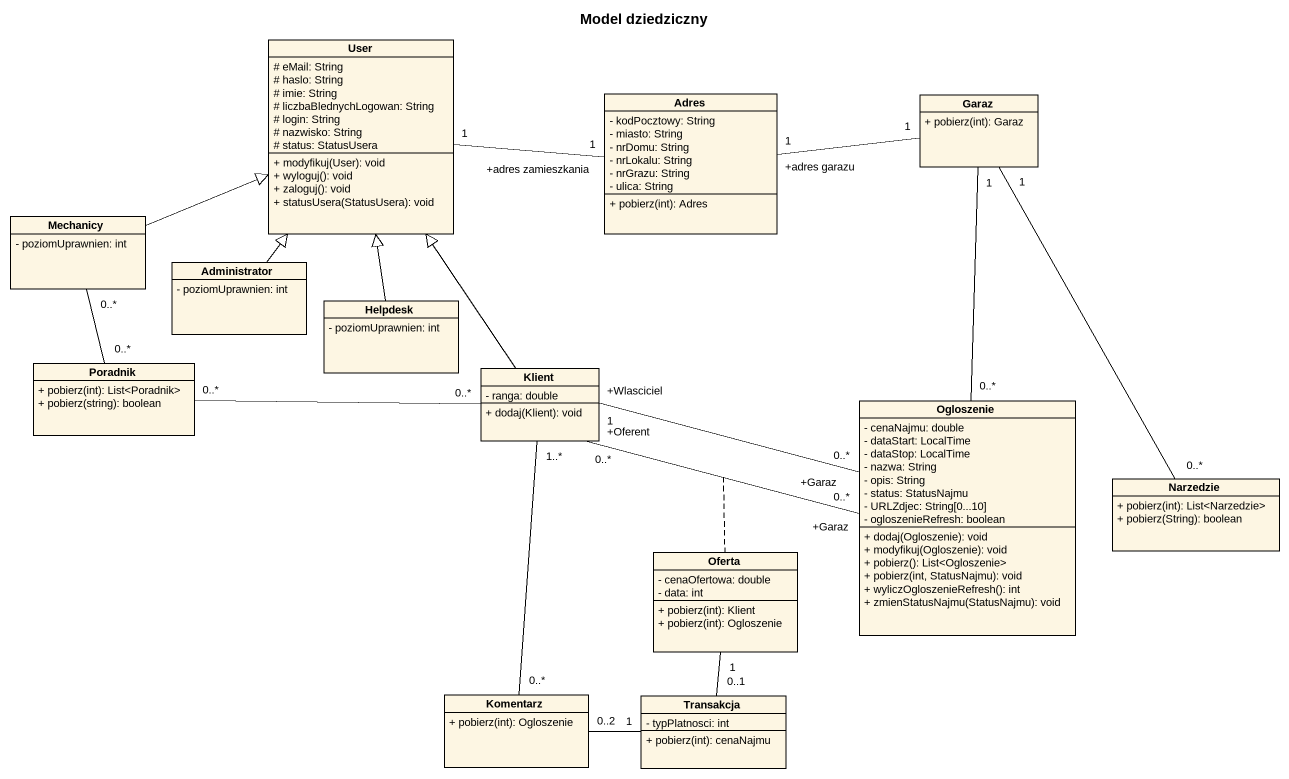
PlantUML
@startuml
title Model dziedziczny
hide circle
hide empty members
skinparam classAttributeIconSize 0
class User {
  # eMail: String
  # haslo: String
  # imie: String
  # liczbaBlednychLogowan: String
  # login: String
  # nazwisko: String
  # status: StatusUsera
  + modyfikuj(User): void
  + wyloguj(): void
  + zaloguj(): void
  + statusUsera(StatusUsera): void
}
class Adres {
  - kodPocztowy: String
  - miasto: String
  - nrDomu: String
  - nrLokalu: String
  - nrGrazu: String
  - ulica: String
  + pobierz(int): Adres
}
class Garaz {
  + pobierz(int): Garaz
}
class Mechanicy {
  - poziomUprawnien: int
}
class Administrator {
  - poziomUprawnien: int
}
class Helpdesk {
  - poziomUprawnien: int
}
class Poradnik {
  + pobierz(int): List<Poradnik>
  + pobierz(string): boolean
}
class Klient {
  - ranga: double
  + dodaj(Klient): void
}
class Ogloszenie {
  - cenaNajmu: double
  - dataStart: LocalTime
  - dataStop: LocalTime
  - nazwa: String
  - opis: String
  - status: StatusNajmu
  - URLZdjec: String[0...10]
  - ogloszenieRefresh: boolean
  + dodaj(Ogloszenie): void
  + modyfikuj(Ogloszenie): void
  + pobierz(): List<Ogloszenie>
  + pobierz(int, StatusNajmu): void
  + wyliczOgloszenieRefresh(): int
  + zmienStatusNajmu(StatusNajmu): void
}
class Narzedzie {
  + pobierz(int): List<Narzedzie>
  + pobierz(String): boolean
}
class Oferta {
  - cenaOfertowa: double
  - data: int
  + pobierz(int): Klient
  + pobierz(int): Ogloszenie
}
class Komentarz {
  + pobierz(int): Ogloszenie
}
class Transakcja {
  - typPlatnosci: int
  + pobierz(int): cenaNajmu
}
User "1" -right- "+adres zamieszkania\n1" Adres
Adres "+adres garazu\n1" -right- "1" Garaz
Garaz "1" -- "0..*" Ogloszenie
Mechanicy -right-|> User
Administrator -up-|> User
Helpdesk -up-|> User
Poradnik "0..*" -up- "0..*" Mechanicy
Poradnik "0..*" -right- "0..*" Klient
Klient -up-|> User
Klient "+Oferent\n0..*" -right- "+Garaz\n0..*" Ogloszenie
(Klient, Ogloszenie) .. Oferta
Klient "+Wlasciciel\n1" -right- "+Garaz\n0..*" Ogloszenie
Narzedzie "0..*" -up- "1" Garaz
Komentarz "0..*" -up- "1..*" Klient
Transakcja "0..1" -up- "1" Oferta
Transakcja "1" -left- "0..2" Komentarz
@enduml
